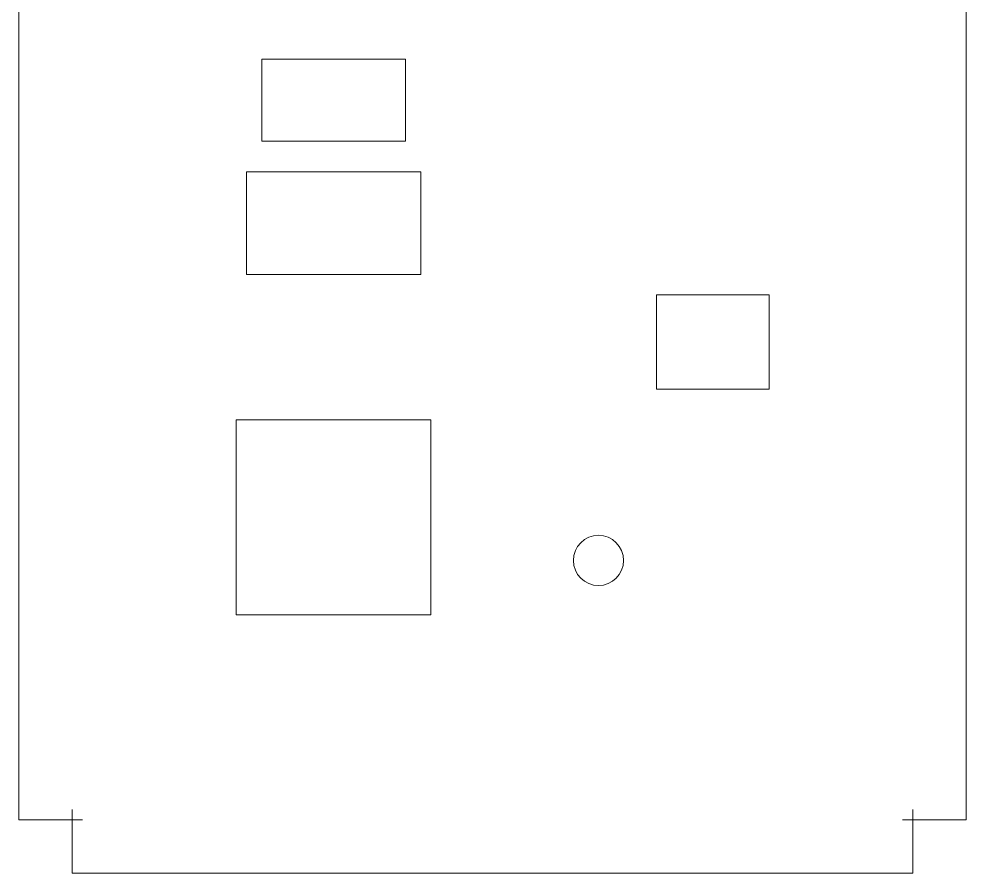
# Model space of a CAD drawing. Header units: millimetres. Extents: x -226 to 494, y -397 to 457.
# Drawn here: x -226 to 236, y -397.1 to 19.5 of the extents above; entities that cross this region are included whole.
import ezdxf

# ---------------------------------------------------------------- set-up
doc = ezdxf.new("R2010")
doc.units = ezdxf.units.MM
doc.header["$MEASUREMENT"] = 0
doc.layers.add('Layer 1', color=7, linetype='Continuous')

msp = doc.modelspace()

# ---------------------------------------------------------------- linework, layer by layer
at = {"layer": 'Layer 1', "color": 250, "lineweight": 20}
for points in [[(-107.5135, -40.1122), (-37.5135, -40.1122), (-37.5135, -0.1122), (-107.5135, -0.1122), (-107.5135, -40.1122)], [(-115.0135, -105.1122), (-30.0135, -105.1122), (-30.0135, -55.1122), (-115.0135, -55.1122), (-115.0135, -105.1122)], [(84.9865, -161.1122), (139.9865, -161.1122), (139.9865, -115.1122), (84.9865, -115.1122), (84.9865, -161.1122)], [(-120.0135, -271.1122), (-25.0135, -271.1122), (-25.0135, -176.1122), (-120.0135, -176.1122), (-120.0135, -271.1122)]]:
    msp.add_lwpolyline(points, close=True, dxfattribs=at)
msp.add_ellipse((56.6865, -244.6122), major_axis=(0, 12.25), ratio=1, dxfattribs=at)
for points, knots in [([(-200.0135, -368.1122), (-200.0135, -368.1122), (-200.0135, -371.1122), (-200.0135, -371.1122), (-200.0135, -371.1122), (-226.0135, -371.1122), (-226.0135, -371.1122), (-226.0135, -371.1122), (-226.0135, 368.8878), (-226.0135, 368.8878), (-226.0135, 368.8878), (-200.0135, 368.8878), (-200.0135, 368.8878), (-200.0135, 368.8878), (-200.0135, 365.8878), (-200.0135, 365.8878)], [0, 0, 0, 0, 0.2, 0.2, 0.2, 0.4, 0.4, 0.4, 0.6, 0.6, 0.6, 0.8, 0.8, 0.8, 1, 1, 1, 1]), ([(209.9865, 365.8878), (209.9865, 365.8878), (209.9865, 368.8878), (209.9865, 368.8878), (209.9865, 368.8878), (235.9865, 368.8878), (235.9865, 368.8878), (235.9865, 368.8878), (235.9865, -371.1122), (235.9865, -371.1122), (235.9865, -371.1122), (209.9865, -371.1122), (209.9865, -371.1122), (209.9865, -371.1122), (209.9865, -368.1122), (209.9865, -368.1122)], [0, 0, 0, 0, 0.2, 0.2, 0.2, 0.4, 0.4, 0.4, 0.6, 0.6, 0.6, 0.8, 0.8, 0.8, 1, 1, 1, 1]), ([(-195.0135, -371.1122), (-195.0135, -371.1122), (-200.0135, -371.1122), (-200.0135, -371.1122), (-200.0135, -371.1122), (-200.0135, -366.1122), (-200.0135, -366.1122)], [0, 0, 0, 0, 0.5, 0.5, 0.5, 1, 1, 1, 1]), ([(-197.0135, -371.1122), (-197.0135, -371.1122), (-200.0135, -371.1122), (-200.0135, -371.1122), (-200.0135, -371.1122), (-200.0135, -368.1122), (-200.0135, -368.1122)], [0, 0, 0, 0, 0.5, 0.5, 0.5, 1, 1, 1, 1]), ([(204.9865, -371.1122), (204.9865, -371.1122), (209.9865, -371.1122), (209.9865, -371.1122), (209.9865, -371.1122), (209.9865, -366.1122), (209.9865, -366.1122)], [0, 0, 0, 0, 0.5, 0.5, 0.5, 1, 1, 1, 1]), ([(209.9865, -368.1122), (209.9865, -368.1122), (209.9865, -371.1122), (209.9865, -371.1122), (209.9865, -371.1122), (206.9865, -371.1122), (206.9865, -371.1122)], [0, 0, 0, 0, 0.5, 0.5, 0.5, 1, 1, 1, 1]), ([(206.9865, -371.1122), (206.9865, -371.1122), (209.9865, -371.1122), (209.9865, -371.1122), (209.9865, -371.1122), (209.9865, -397.1122), (209.9865, -397.1122), (209.9865, -397.1122), (-200.0135, -397.1122), (-200.0135, -397.1122), (-200.0135, -397.1122), (-200.0135, -371.1122), (-200.0135, -371.1122), (-200.0135, -371.1122), (-197.0135, -371.1122), (-197.0135, -371.1122)], [0, 0, 0, 0, 0.2, 0.2, 0.2, 0.4, 0.4, 0.4, 0.6, 0.6, 0.6, 0.8, 0.8, 0.8, 1, 1, 1, 1])]:
    msp.add_open_spline(points, degree=3, knots=knots, dxfattribs=at)

doc.saveas('drawing.dxf')
